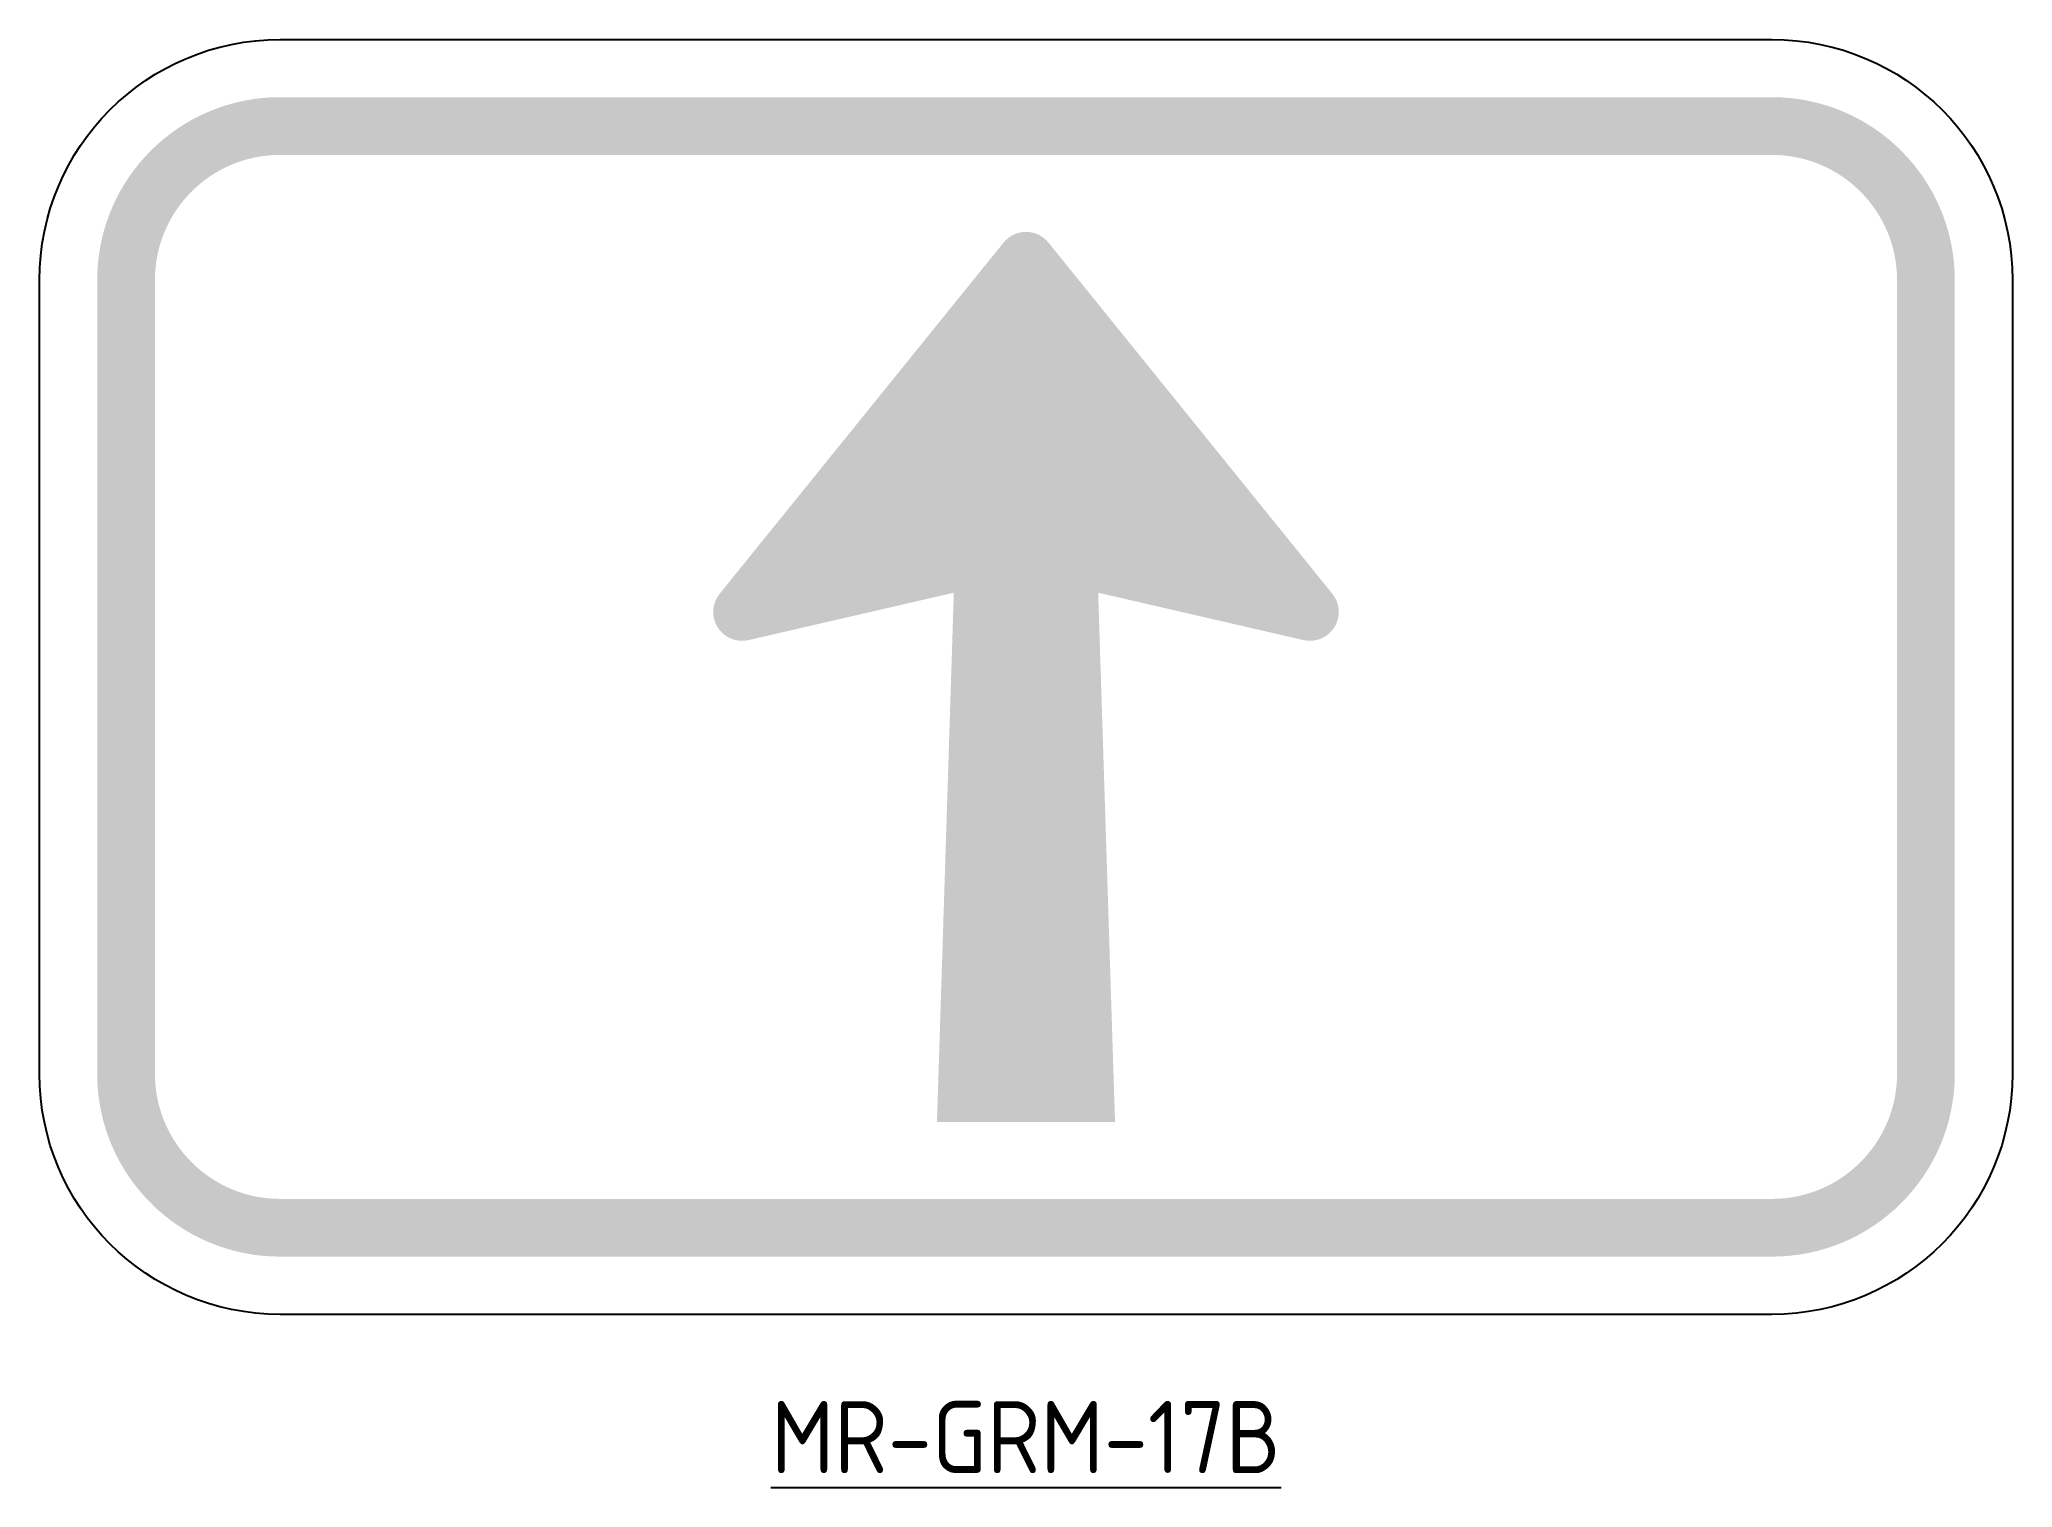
# Model space of a CAD drawing. Extents: x -41 to 41, y -7.2 to 53.
import ezdxf

# ---------------------------------------------------------------- set-up
doc = ezdxf.new("R2010")
doc.units = 0
doc.layers.add('_BLACK', color=7, linetype='Continuous', true_color=0x0a0a0a)
doc.layers.add('T35', color=3, linetype='Continuous')
doc.styles.add('T35', font='isocp2.shx', dxfattribs={"height": 3.5})

msp = doc.modelspace()

# ---------------------------------------------------------------- hatches: boundary and pattern name
at = {"layer": '_BLACK'}
h = msp.add_hatch(color=256, dxfattribs=at)
h.dxf.hatch_style = 1
edge = h.paths.add_edge_path(flags=16)
edge.add_arc((-31, 43), 5.2, 90, 180, ccw=False)
edge.add_line((-31, 48.2), (31, 48.2))
edge.add_arc((31, 43), 5.2, 0, 90, ccw=False)
edge.add_line((36.2, 43), (36.2, 10))
edge.add_arc((31, 10), 5.2, -90, 0, ccw=False)
edge.add_line((31, 4.800000000000001), (-31, 4.800000000000001))
edge.add_arc((-31, 10), 5.2, 180, 270, ccw=False)
edge.add_line((-36.2, 10), (-36.2, 43))
edge = h.paths.add_edge_path()
edge.add_arc((-31, 43), 7.600000000000001, 90, 180, ccw=False)
edge.add_line((-31, 50.6), (31, 50.6))
edge.add_arc((31, 43), 7.600000000000001, 0, 90, ccw=False)
edge.add_line((38.6, 43), (38.6, 10))
edge.add_arc((31, 10), 7.600000000000001, -90, 0, ccw=False)
edge.add_line((31, 2.4), (-31, 2.4))
edge.add_arc((-31, 10), 7.600000000000001, 180, 270, ccw=False)
edge.add_line((-38.6, 10), (-38.6, 43))
h = msp.add_hatch(color=256, dxfattribs=at)
h.dxf.hatch_style = 1
edge = h.paths.add_edge_path()
edge.add_line((-3, 30), (-11.53006851494301, 28.03075366437397))
edge.add_arc((-11.79999999999991, 29.2), 1.199999999999967, 141.0541918941153, 282.99952074924624, ccw=False)
edge.add_line((-12.73328901035229, 29.95430207686013), (-0.9332890103523823, 44.55430207686013))
edge.add_arc((0, 43.8), 1.200000000000015, 38.94580810588468, 141.0541918941153, ccw=False)
edge.add_line((0.9332890103523823, 44.55430207686013), (12.73328901035247, 29.95430207686013))
edge.add_arc((11.80000000000009, 29.2), 1.200000000000015, -102.9995207492463, 38.94580810588468, ccw=False)
edge.add_line((11.5300685149432, 28.03075366437397), (3, 30))
edge.add_line((3, 30), (3.7, 8))
edge.add_line((3.7, 8), (-3.7, 8))
edge.add_line((-3.7, 8), (-3, 30))

# ---------------------------------------------------------------- linework, layer by layer
msp.add_lwpolyline([(-41, 43, -0.414213562373095), (-31, 53), (31, 53, -0.414213562373095), (41, 43), (41, 10, -0.414213562373095), (31, 0), (-31, 0, -0.414213562373095), (-41, 10)], format="xyb", close=True)

# ---------------------------------------------------------------- texts
at = {"layer": 'T35', "insert": (0, -3.599999999999864), "char_height": 3, "attachment_point": 2, "style": 'T35'}
msp.add_mtext('{\\LMR-GRM-17B}', dxfattribs=at)

doc.saveas('drawing.dxf')
